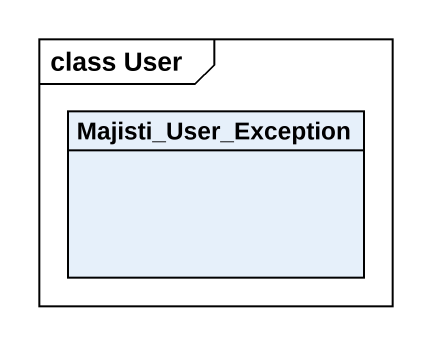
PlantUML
@startuml
mainframe class User
hide circle
hide empty members
class Majisti_User_Exception
@enduml
